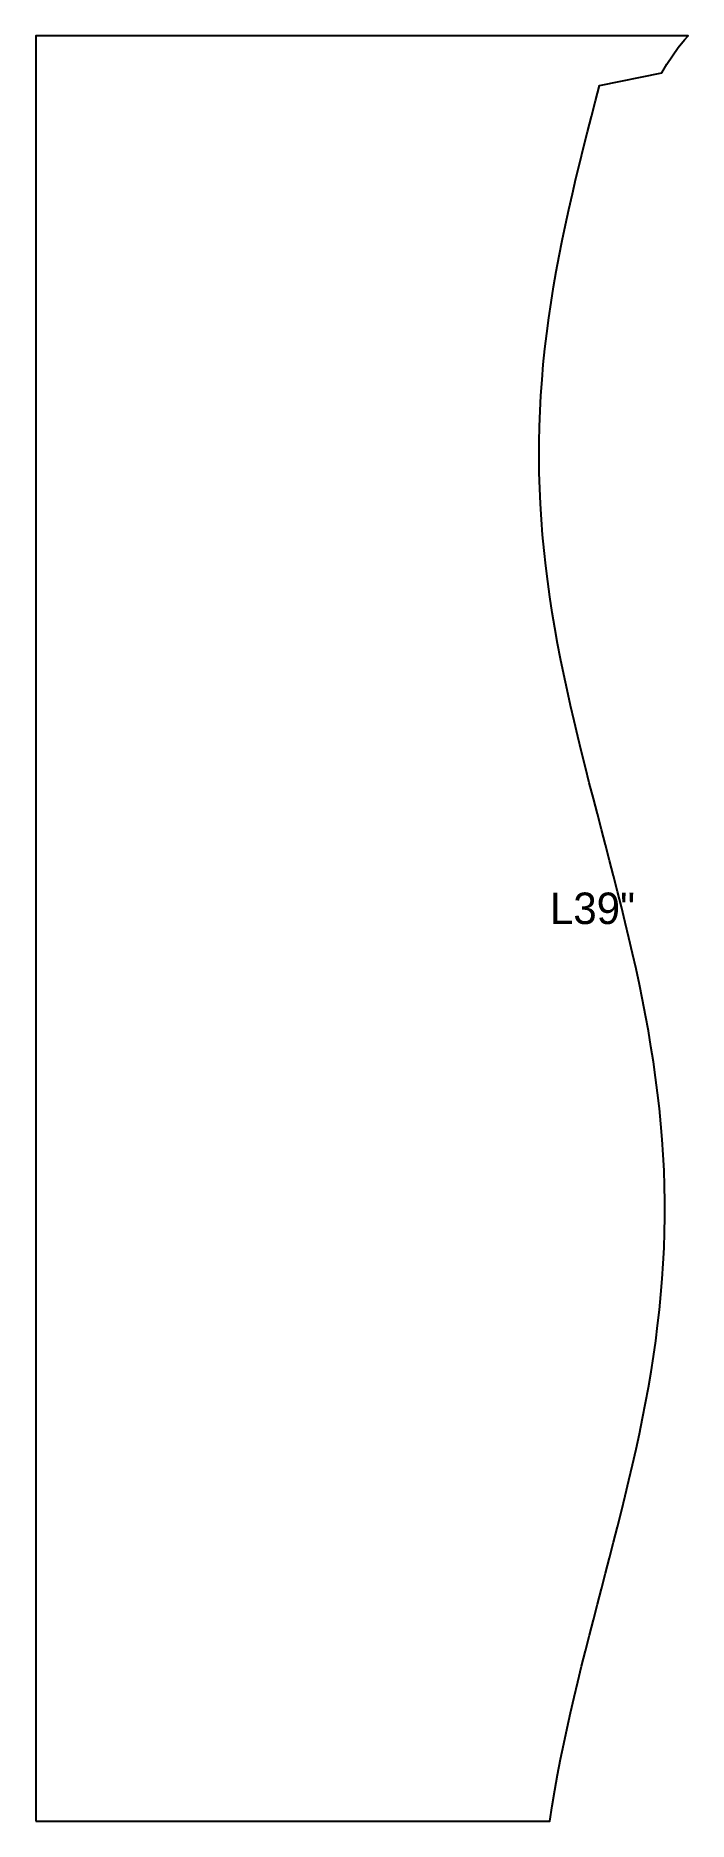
# Model space of a CAD drawing. Header units: inches. Extents: x 0 to 10.4, y 0 to 28.4.
import ezdxf
from ezdxf.enums import TextEntityAlignment as Align

# ---------------------------------------------------------------- set-up
doc = ezdxf.new("R2010")
doc.units = ezdxf.units.IN

msp = doc.modelspace()

# ---------------------------------------------------------------- linework, layer by layer
at = {"layer": 'OUTLINE'}
msp.add_lwpolyline([(0, 0), (8.172, 0), (8.21, 0.246), (8.251, 0.492), (8.295, 0.739), (8.343, 0.985), (8.392, 1.231), (8.445, 1.477), (8.5, 1.724), (8.556, 1.97), (8.615, 2.216), (8.675, 2.462), (8.737, 2.709), (8.8, 2.955), (8.863, 3.201), (8.927, 3.447), (8.992, 3.693), (9.056, 3.94), (9.12, 4.186), (9.184, 4.432), (9.247, 4.678), (9.309, 4.925), (9.369, 5.171), (9.429, 5.417), (9.486, 5.663), (9.541, 5.91), (9.594, 6.156), (9.645, 6.402), (9.693, 6.648), (9.738, 6.894), (9.78, 7.141), (9.818, 7.387), (9.854, 7.633), (9.885, 7.879), (9.914, 8.126), (9.938, 8.372), (9.958, 8.618), (9.975, 8.864), (9.987, 9.111), (9.995, 9.357), (9.999, 9.603), (9.999, 9.849), (9.995, 10.095), (9.987, 10.342), (9.975, 10.588), (9.958, 10.834), (9.938, 11.08), (9.913, 11.327), (9.885, 11.573), (9.853, 11.819), (9.818, 12.065), (9.779, 12.312), (9.737, 12.558), (9.692, 12.804), (9.644, 13.05), (9.594, 13.296), (9.541, 13.543), (9.486, 13.789), (9.428, 14.035), (9.369, 14.281), (9.308, 14.528), (9.247, 14.774), (9.184, 15.02), (9.12, 15.266), (9.056, 15.513), (8.991, 15.759), (8.927, 16.005), (8.863, 16.251), (8.799, 16.497), (8.737, 16.744), (8.675, 16.99), (8.615, 17.236), (8.556, 17.482), (8.499, 17.729), (8.445, 17.975), (8.392, 18.221), (8.342, 18.467), (8.295, 18.714), (8.251, 18.96), (8.21, 19.206), (8.172, 19.452), (8.138, 19.698), (8.107, 19.945), (8.08, 20.191), (8.056, 20.437), (8.037, 20.683), (8.022, 20.93), (8.01, 21.176), (8.003, 21.422), (8, 21.668), (8.001, 21.915), (8.006, 22.161), (8.016, 22.407), (8.029, 22.653), (8.047, 22.899), (8.068, 23.146), (8.094, 23.392), (8.123, 23.638), (8.156, 23.884), (8.192, 24.131), (8.231, 24.377), (8.274, 24.623), (8.32, 24.869), (8.369, 25.116), (8.42, 25.362), (8.474, 25.608), (8.53, 25.854), (8.587, 26.101), (8.647, 26.347), (8.708, 26.593), (8.77, 26.839), (8.833, 27.085), (8.897, 27.332), (8.961, 27.578), (9.953, 27.778), (10.033, 27.917), (10.119, 28.05), (10.213, 28.179), (10.313, 28.303), (10.372, 28.369), (0, 28.369)], close=True, dxfattribs=at)

# ---------------------------------------------------------------- texts
at = {"layer": 'LABELS'}
msp.add_text('L39"', height=0.5, dxfattribs=at).set_placement((8.849, 14.505), align=Align.MIDDLE_CENTER)

doc.saveas('drawing.dxf')
